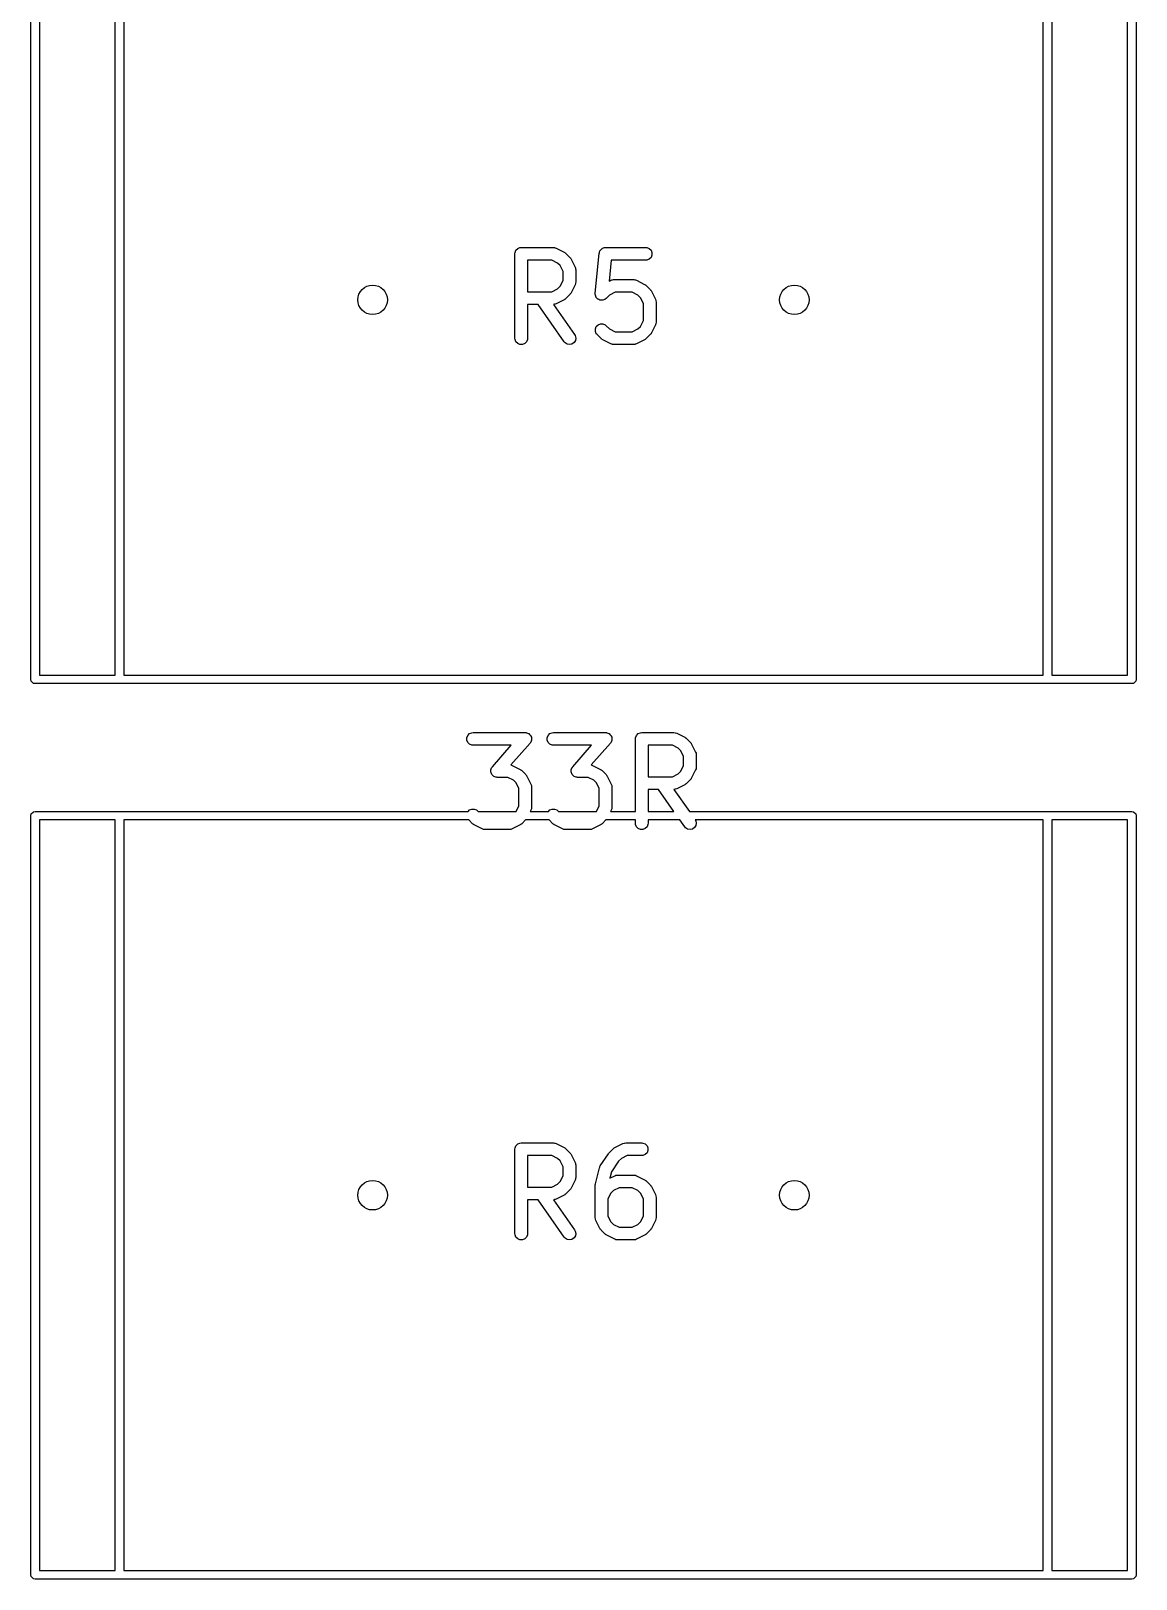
# Model space of a CAD drawing. Extents: x 0.23 to 2.98, y 0.27 to 3.73.
# Drawn here: x 1.179 to 1.695, y 1.275 to 1.997 of the extents above; entities that cross this region are included whole.
import ezdxf

# ---------------------------------------------------------------- set-up
doc = ezdxf.new("R2010")
doc.units = 0
doc.header["$MEASUREMENT"] = 0
doc.layers.add('BLACK', color=7, linetype='CONTINUOUS')

msp = doc.modelspace()

# ---------------------------------------------------------------- linework, layer by layer
at = {"layer": 'BLACK', "linetype": 'CONTINUOUS'}
for p, q in [((1.17913, 1.69466), (1.17913, 2.04899)), ((1.18307, 2.04702), (1.18307, 1.69663)), ((1.2185, 1.69663), (1.2185, 2.04702)), ((1.22244, 2.04702), (1.22244, 1.69663)), ((1.65157, 1.69663), (1.65157, 2.04702)), ((1.65551, 2.04702), (1.65551, 1.69663)), ((1.69094, 1.69663), (1.69094, 2.04702)), ((1.69488, 2.04899), (1.69488, 1.69466)), ((1.405, 1.89329), (1.40505, 1.89386)), ((1.405, 1.85392), (1.405, 1.89329)), ((1.40505, 1.89386), (1.40549, 1.89493)), ((1.40549, 1.89493), (1.40631, 1.89574)), ((1.40631, 1.89574), (1.40737, 1.89618)), ((1.40737, 1.89618), (1.40795, 1.89624)), ((1.40795, 1.89624), (1.42295, 1.89624)), ((1.42295, 1.89624), (1.42352, 1.89618)), ((1.42352, 1.89618), (1.42362, 1.89614)), ((1.42362, 1.89614), (1.42373, 1.89613)), ((1.42373, 1.89613), (1.42427, 1.89593)), ((1.42427, 1.89593), (1.42802, 1.89405)), ((1.42802, 1.89405), (1.42827, 1.8939)), ((1.42827, 1.8939), (1.42834, 1.89387)), ((1.42834, 1.89387), (1.42842, 1.8938)), ((1.42842, 1.8938), (1.42851, 1.89374)), ((1.42851, 1.89374), (1.42856, 1.89369)), ((1.42856, 1.89369), (1.42878, 1.8935)), ((1.42878, 1.8935), (1.43066, 1.89162)), ((1.44251, 1.87483), (1.44438, 1.89358)), ((1.44438, 1.89358), (1.44442, 1.89379)), ((1.44442, 1.89386), (1.44445, 1.89393)), ((1.44442, 1.89379), (1.44442, 1.89386)), ((1.44445, 1.89393), (1.44449, 1.89415)), ((1.44449, 1.89415), (1.4447, 1.89453)), ((1.4447, 1.89453), (1.44486, 1.89493)), ((1.44486, 1.89493), (1.44497, 1.89503)), ((1.44497, 1.89503), (1.44504, 1.89516)), ((1.44504, 1.89516), (1.44537, 1.89544)), ((1.44537, 1.89544), (1.44568, 1.89574)), ((1.44568, 1.89574), (1.44582, 1.8958)), ((1.44582, 1.8958), (1.44593, 1.89589)), ((1.44593, 1.89589), (1.44634, 1.89602)), ((1.44634, 1.89602), (1.44674, 1.89618)), ((1.44674, 1.89618), (1.44696, 1.8962)), ((1.44696, 1.8962), (1.44703, 1.89623)), ((1.44703, 1.89623), (1.44711, 1.89622)), ((1.44711, 1.89622), (1.44732, 1.89624)), ((1.44732, 1.89624), (1.46607, 1.89624)), ((1.46607, 1.89624), (1.46664, 1.89618)), ((1.46664, 1.89618), (1.46771, 1.89574)), ((1.46771, 1.89574), (1.46852, 1.89493)), ((1.46852, 1.89493), (1.46896, 1.89386)), ((1.46896, 1.89386), (1.46896, 1.89271)), ((1.42225, 1.89033), (1.4109, 1.89033)), ((1.4109, 1.89033), (1.4109, 1.87562)), ((1.42495, 1.88898), (1.42225, 1.89033)), ((1.42614, 1.88779), (1.42495, 1.88898)), ((1.42749, 1.88509), (1.42614, 1.88779)), ((1.43066, 1.89162), (1.43085, 1.8914)), ((1.43085, 1.8914), (1.4309, 1.89135)), ((1.4309, 1.89135), (1.43096, 1.89126)), ((1.43096, 1.89126), (1.43103, 1.89118)), ((1.43103, 1.89118), (1.43106, 1.89111)), ((1.43106, 1.89111), (1.43121, 1.89086)), ((1.43121, 1.89086), (1.43309, 1.88711)), ((1.43309, 1.88711), (1.43329, 1.88657)), ((1.43329, 1.88657), (1.4333, 1.88646)), ((1.4333, 1.88646), (1.43334, 1.88636)), ((1.43334, 1.88636), (1.4334, 1.88579)), ((1.4334, 1.88579), (1.4334, 1.88016)), ((1.44999, 1.89033), (1.44901, 1.88056)), ((1.46607, 1.89033), (1.44999, 1.89033)), ((1.46664, 1.89039), (1.46607, 1.89033)), ((1.46771, 1.89083), (1.46664, 1.89039)), ((1.46852, 1.89165), (1.46771, 1.89083)), ((1.46896, 1.89271), (1.46852, 1.89165)), ((1.42614, 1.87816), (1.42749, 1.88086)), ((1.42749, 1.88086), (1.42749, 1.88509)), ((1.43309, 1.87884), (1.43121, 1.87509)), ((1.43329, 1.87938), (1.43309, 1.87884)), ((1.4333, 1.87949), (1.43329, 1.87938)), ((1.43334, 1.87959), (1.4333, 1.87949)), ((1.4334, 1.88016), (1.43334, 1.87959)), ((1.44901, 1.88056), (1.44975, 1.88093)), ((1.44975, 1.88093), (1.45029, 1.88114)), ((1.45029, 1.88114), (1.45039, 1.88114)), ((1.45039, 1.88114), (1.45049, 1.88118)), ((1.45049, 1.88118), (1.45107, 1.88124)), ((1.45107, 1.88124), (1.46044, 1.88124)), ((1.46044, 1.88124), (1.46102, 1.88118)), ((1.46102, 1.88118), (1.46112, 1.88114)), ((1.46112, 1.88114), (1.46122, 1.88114)), ((1.46122, 1.88114), (1.46176, 1.88093)), ((1.46176, 1.88093), (1.46551, 1.87905)), ((1.46551, 1.87905), (1.46576, 1.8789)), ((1.46576, 1.8789), (1.46583, 1.87887)), ((1.46583, 1.87887), (1.46591, 1.8788)), ((1.46591, 1.8788), (1.466, 1.87875)), ((1.466, 1.87875), (1.46605, 1.87869)), ((1.46605, 1.87869), (1.46628, 1.8785)), ((1.46628, 1.8785), (1.46815, 1.87663)), ((1.4109, 1.87562), (1.42225, 1.87562)), ((1.42225, 1.87562), (1.42495, 1.87697)), ((1.42802, 1.8719), (1.42427, 1.87002)), ((1.42495, 1.87697), (1.42614, 1.87816)), ((1.42827, 1.87205), (1.42802, 1.8719)), ((1.42834, 1.87208), (1.42827, 1.87205)), ((1.42842, 1.87215), (1.42834, 1.87208)), ((1.42851, 1.87221), (1.42842, 1.87215)), ((1.42856, 1.87226), (1.42851, 1.87221)), ((1.42878, 1.87245), (1.42856, 1.87226)), ((1.43066, 1.87433), (1.42878, 1.87245)), ((1.43085, 1.87455), (1.43066, 1.87433)), ((1.4309, 1.8746), (1.43085, 1.87455)), ((1.43096, 1.87469), (1.4309, 1.8746)), ((1.43103, 1.87477), (1.43096, 1.87469)), ((1.43106, 1.87484), (1.43103, 1.87477)), ((1.43121, 1.87509), (1.43106, 1.87484)), ((1.44251, 1.87425), (1.44251, 1.87483)), ((1.44255, 1.87411), (1.44251, 1.87425)), ((1.44255, 1.87396), (1.44255, 1.87411)), ((1.44271, 1.87356), (1.44255, 1.87396)), ((1.44284, 1.87315), (1.44271, 1.87356)), ((1.44293, 1.87304), (1.44284, 1.87315)), ((1.44299, 1.8729), (1.44293, 1.87304)), ((1.44329, 1.87259), (1.44299, 1.8729)), ((1.44357, 1.87226), (1.44329, 1.87259)), ((1.4437, 1.87219), (1.44357, 1.87226)), ((1.4438, 1.87208), (1.4437, 1.87219)), ((1.4442, 1.87192), (1.4438, 1.87208)), ((1.44458, 1.87171), (1.4442, 1.87192)), ((1.44473, 1.8717), (1.44458, 1.87171)), ((1.44487, 1.87164), (1.44473, 1.8717)), ((1.4453, 1.87164), (1.44487, 1.87164)), ((1.44573, 1.8716), (1.4453, 1.87164)), ((1.44587, 1.87164), (1.44573, 1.8716)), ((1.44602, 1.87164), (1.44587, 1.87164)), ((1.44642, 1.87181), (1.44602, 1.87164)), ((1.44683, 1.87193), (1.44642, 1.87181)), ((1.44695, 1.87203), (1.44683, 1.87193)), ((1.44708, 1.87208), (1.44695, 1.87203)), ((1.44753, 1.87245), (1.44708, 1.87208)), ((1.44907, 1.87399), (1.44753, 1.87245)), ((1.45177, 1.87534), (1.44907, 1.87399)), ((1.45975, 1.87534), (1.45177, 1.87534)), ((1.46244, 1.87399), (1.45975, 1.87534)), ((1.46364, 1.87279), (1.46244, 1.87399)), ((1.46499, 1.87009), (1.46364, 1.87279)), ((1.46815, 1.87663), (1.46834, 1.8764)), ((1.46834, 1.8764), (1.4684, 1.87635)), ((1.4684, 1.87635), (1.46846, 1.87626)), ((1.46846, 1.87626), (1.46852, 1.87618)), ((1.46852, 1.87618), (1.46855, 1.87611)), ((1.46855, 1.87611), (1.46871, 1.87586)), ((1.46871, 1.87586), (1.47058, 1.87211)), ((1.47058, 1.87211), (1.47079, 1.87157)), ((1.47079, 1.87157), (1.4708, 1.87146)), ((1.4708, 1.87146), (1.47084, 1.87137)), ((1.47084, 1.87137), (1.47089, 1.87079)), ((1.41579, 1.86971), (1.4109, 1.86971)), ((1.4109, 1.86971), (1.4109, 1.85392)), ((1.42803, 1.85222), (1.41579, 1.86971)), ((1.42352, 1.86977), (1.42299, 1.86972)), ((1.42299, 1.86972), (1.43287, 1.85561)), ((1.42362, 1.86981), (1.42352, 1.86977)), ((1.42373, 1.86982), (1.42362, 1.86981)), ((1.42427, 1.87002), (1.42373, 1.86982)), ((1.46499, 1.86211), (1.46499, 1.87009)), ((1.47089, 1.87079), (1.47089, 1.86142)), ((1.44255, 1.85824), (1.44299, 1.85931)), ((1.44255, 1.85709), (1.44255, 1.85824)), ((1.44299, 1.85603), (1.44255, 1.85709)), ((1.44299, 1.85931), (1.4438, 1.86012)), ((1.4438, 1.86012), (1.44487, 1.86056)), ((1.44487, 1.86056), (1.44602, 1.86056)), ((1.44602, 1.86056), (1.44708, 1.86012)), ((1.44708, 1.86012), (1.44753, 1.85975)), ((1.44753, 1.85975), (1.44907, 1.85822)), ((1.44907, 1.85822), (1.45177, 1.85687)), ((1.45177, 1.85687), (1.45975, 1.85687)), ((1.45975, 1.85687), (1.46244, 1.85822)), ((1.46244, 1.85822), (1.46364, 1.85941)), ((1.46364, 1.85941), (1.46499, 1.86211)), ((1.47058, 1.86009), (1.46871, 1.85635)), ((1.47079, 1.86064), (1.47058, 1.86009)), ((1.4708, 1.86074), (1.47079, 1.86064)), ((1.47084, 1.86084), (1.4708, 1.86074)), ((1.47089, 1.86142), (1.47084, 1.86084)), ((1.40505, 1.85334), (1.405, 1.85392)), ((1.40549, 1.85228), (1.40505, 1.85334)), ((1.40631, 1.85146), (1.40549, 1.85228)), ((1.40737, 1.85102), (1.40631, 1.85146)), ((1.40853, 1.85102), (1.40737, 1.85102)), ((1.40959, 1.85146), (1.40853, 1.85102)), ((1.4104, 1.85228), (1.40959, 1.85146)), ((1.41085, 1.85334), (1.4104, 1.85228)), ((1.4109, 1.85392), (1.41085, 1.85334)), ((1.4284, 1.85178), (1.42803, 1.85222)), ((1.42938, 1.85116), (1.4284, 1.85178)), ((1.43051, 1.85096), (1.42938, 1.85116)), ((1.43163, 1.85121), (1.43051, 1.85096)), ((1.43258, 1.85187), (1.43163, 1.85121)), ((1.4332, 1.85285), (1.43258, 1.85187)), ((1.43287, 1.85561), (1.43315, 1.8551)), ((1.43315, 1.8551), (1.4334, 1.85398)), ((1.4334, 1.85398), (1.4332, 1.85285)), ((1.44336, 1.85558), (1.44299, 1.85603)), ((1.44523, 1.8537), (1.44336, 1.85558)), ((1.44546, 1.85352), (1.44523, 1.8537)), ((1.44551, 1.85346), (1.44546, 1.85352)), ((1.4456, 1.8534), (1.44551, 1.85346)), ((1.44568, 1.85334), (1.4456, 1.8534)), ((1.44575, 1.85331), (1.44568, 1.85334)), ((1.446, 1.85315), (1.44575, 1.85331)), ((1.44975, 1.85128), (1.446, 1.85315)), ((1.45029, 1.85107), (1.44975, 1.85128)), ((1.45039, 1.85106), (1.45029, 1.85107)), ((1.45049, 1.85102), (1.45039, 1.85106)), ((1.45107, 1.85096), (1.45049, 1.85102)), ((1.46044, 1.85096), (1.45107, 1.85096)), ((1.46102, 1.85102), (1.46044, 1.85096)), ((1.46112, 1.85106), (1.46102, 1.85102)), ((1.46122, 1.85107), (1.46112, 1.85106)), ((1.46176, 1.85128), (1.46122, 1.85107)), ((1.46551, 1.85315), (1.46176, 1.85128)), ((1.46576, 1.85331), (1.46551, 1.85315)), ((1.46583, 1.85334), (1.46576, 1.85331)), ((1.46591, 1.8534), (1.46583, 1.85334)), ((1.466, 1.85346), (1.46591, 1.8534)), ((1.46605, 1.85352), (1.466, 1.85346)), ((1.46628, 1.8537), (1.46605, 1.85352)), ((1.46815, 1.85558), (1.46628, 1.8537)), ((1.46834, 1.8558), (1.46815, 1.85558)), ((1.4684, 1.85586), (1.46834, 1.8558)), ((1.46846, 1.85594), (1.4684, 1.85586)), ((1.46852, 1.85603), (1.46846, 1.85594)), ((1.46855, 1.8561), (1.46852, 1.85603)), ((1.46871, 1.85635), (1.46855, 1.8561)), ((1.17928, 1.6939), (1.17913, 1.69466)), ((1.18035, 1.69284), (1.17928, 1.6939)), ((1.1811, 1.69269), (1.18035, 1.69284)), ((1.69291, 1.69269), (1.1811, 1.69269)), ((1.18307, 1.69663), (1.2185, 1.69663)), ((1.22244, 1.69663), (1.65157, 1.69663)), ((1.65551, 1.69663), (1.69094, 1.69663)), ((1.69367, 1.69284), (1.69291, 1.69269)), ((1.69473, 1.6939), (1.69367, 1.69284)), ((1.69488, 1.69466), (1.69473, 1.6939)), ((1.383, 1.66855), (1.38381, 1.66936)), ((1.38381, 1.66936), (1.38488, 1.6698)), ((1.38488, 1.6698), (1.38545, 1.66986)), ((1.38545, 1.66986), (1.40982, 1.66986)), ((1.40982, 1.66986), (1.41013, 1.66983)), ((1.41013, 1.66983), (1.41021, 1.66984)), ((1.41021, 1.66984), (1.41026, 1.66982)), ((1.41026, 1.66982), (1.4104, 1.6698)), ((1.4104, 1.6698), (1.41084, 1.66962)), ((1.41084, 1.66962), (1.4113, 1.66947)), ((1.4113, 1.66947), (1.41137, 1.6694)), ((1.41137, 1.6694), (1.41146, 1.66936)), ((1.41146, 1.66936), (1.4118, 1.66902)), ((1.4118, 1.66902), (1.41216, 1.66871)), ((1.42049, 1.66855), (1.42131, 1.66936)), ((1.42131, 1.66936), (1.42237, 1.6698)), ((1.42237, 1.6698), (1.42295, 1.66986)), ((1.42295, 1.66986), (1.44732, 1.66986)), ((1.44732, 1.66986), (1.44762, 1.66983)), ((1.44762, 1.66983), (1.4477, 1.66984)), ((1.4477, 1.66984), (1.44775, 1.66982)), ((1.44775, 1.66982), (1.4479, 1.6698)), ((1.4479, 1.6698), (1.44834, 1.66962)), ((1.44834, 1.66962), (1.44879, 1.66947)), ((1.44879, 1.66947), (1.44887, 1.6694)), ((1.44887, 1.6694), (1.44896, 1.66936)), ((1.44896, 1.66936), (1.4493, 1.66902)), ((1.4493, 1.66902), (1.44966, 1.66871)), ((1.46174, 1.66855), (1.46255, 1.66936)), ((1.46255, 1.66936), (1.46362, 1.6698)), ((1.46362, 1.6698), (1.46419, 1.66986)), ((1.46419, 1.66986), (1.47919, 1.66986)), ((1.47919, 1.66986), (1.47977, 1.6698)), ((1.47977, 1.6698), (1.47986, 1.66976)), ((1.47986, 1.66976), (1.47997, 1.66976)), ((1.47997, 1.66976), (1.48051, 1.66955)), ((1.48051, 1.66955), (1.48426, 1.66767)), ((1.38256, 1.66748), (1.383, 1.66855)), ((1.38256, 1.66633), (1.38256, 1.66748)), ((1.383, 1.66527), (1.38256, 1.66633)), ((1.38381, 1.66445), (1.383, 1.66527)), ((1.38488, 1.66401), (1.38381, 1.66445)), ((1.38545, 1.66396), (1.38488, 1.66401)), ((1.40332, 1.66396), (1.38545, 1.66396)), ((1.39448, 1.65385), (1.40332, 1.66396)), ((1.41205, 1.66496), (1.40311, 1.65475)), ((1.41222, 1.66521), (1.41205, 1.66496)), ((1.41216, 1.66871), (1.41221, 1.66862)), ((1.41221, 1.66862), (1.41228, 1.66855)), ((1.41228, 1.66527), (1.41222, 1.66521)), ((1.41228, 1.66855), (1.41246, 1.66811)), ((1.4123, 1.66532), (1.41228, 1.66527)), ((1.41238, 1.66543), (1.4123, 1.66532)), ((1.41254, 1.66589), (1.41238, 1.66543)), ((1.41246, 1.66811), (1.41268, 1.66768)), ((1.41272, 1.66633), (1.41254, 1.66589)), ((1.41268, 1.66768), (1.41268, 1.66758)), ((1.41268, 1.66758), (1.41272, 1.66748)), ((1.41272, 1.66748), (1.41272, 1.667)), ((1.41272, 1.667), (1.41275, 1.66653)), ((1.41275, 1.66653), (1.41272, 1.66643)), ((1.41272, 1.66643), (1.41272, 1.66633)), ((1.42005, 1.66748), (1.42049, 1.66855)), ((1.42005, 1.66633), (1.42005, 1.66748)), ((1.42049, 1.66527), (1.42005, 1.66633)), ((1.42131, 1.66445), (1.42049, 1.66527)), ((1.42237, 1.66401), (1.42131, 1.66445)), ((1.42295, 1.66396), (1.42237, 1.66401)), ((1.44081, 1.66396), (1.42295, 1.66396)), ((1.43197, 1.65385), (1.44081, 1.66396)), ((1.44954, 1.66496), (1.44061, 1.65475)), ((1.44972, 1.66521), (1.44954, 1.66496)), ((1.44966, 1.66871), (1.4497, 1.66862)), ((1.4497, 1.66862), (1.44977, 1.66855)), ((1.44977, 1.66527), (1.44972, 1.66521)), ((1.44977, 1.66855), (1.44996, 1.66811)), ((1.4498, 1.66532), (1.44977, 1.66527)), ((1.44988, 1.66543), (1.4498, 1.66532)), ((1.45003, 1.66589), (1.44988, 1.66543)), ((1.44996, 1.66811), (1.45017, 1.66768)), ((1.45022, 1.66633), (1.45003, 1.66589)), ((1.45017, 1.66768), (1.45018, 1.66758)), ((1.45018, 1.66758), (1.45022, 1.66748)), ((1.45022, 1.66748), (1.45022, 1.667)), ((1.45022, 1.667), (1.45025, 1.66653)), ((1.45025, 1.66653), (1.45022, 1.66643)), ((1.45022, 1.66643), (1.45022, 1.66633)), ((1.46124, 1.66691), (1.4613, 1.66748)), ((1.46124, 1.63309), (1.46124, 1.66691)), ((1.4613, 1.66748), (1.46174, 1.66855)), ((1.47849, 1.66396), (1.46714, 1.66396)), ((1.46714, 1.66396), (1.46714, 1.64924)), ((1.48119, 1.66261), (1.47849, 1.66396)), ((1.48239, 1.66141), (1.48119, 1.66261)), ((1.48426, 1.66767), (1.48451, 1.66752)), ((1.48451, 1.66752), (1.48458, 1.66749)), ((1.48458, 1.66749), (1.48466, 1.66742)), ((1.48466, 1.66742), (1.48475, 1.66737)), ((1.48475, 1.66737), (1.4848, 1.66731)), ((1.4848, 1.66731), (1.48503, 1.66712)), ((1.48503, 1.66712), (1.4869, 1.66525)), ((1.4869, 1.66525), (1.48709, 1.66502)), ((1.48709, 1.66502), (1.48715, 1.66497)), ((1.48715, 1.66497), (1.4872, 1.66488)), ((1.4872, 1.66488), (1.48727, 1.6648)), ((1.48727, 1.6648), (1.4873, 1.66473)), ((1.4873, 1.66473), (1.48746, 1.66448)), ((1.48746, 1.66448), (1.48933, 1.66073)), ((1.40311, 1.65475), (1.40365, 1.65455)), ((1.40365, 1.65455), (1.40739, 1.65268)), ((1.44061, 1.65475), (1.44114, 1.65455)), ((1.44114, 1.65455), (1.44489, 1.65268)), ((1.48374, 1.65871), (1.48239, 1.66141)), ((1.48374, 1.65448), (1.48374, 1.65871)), ((1.48933, 1.66073), (1.48954, 1.66019)), ((1.48954, 1.66019), (1.48954, 1.66008)), ((1.48954, 1.66008), (1.48959, 1.65999)), ((1.48959, 1.65999), (1.48964, 1.65941)), ((1.48964, 1.65941), (1.48964, 1.65378)), ((1.39377, 1.65229), (1.3938, 1.65239)), ((1.3938, 1.65181), (1.39377, 1.65229)), ((1.3938, 1.65249), (1.39399, 1.65293)), ((1.3938, 1.65239), (1.3938, 1.65249)), ((1.3938, 1.65133), (1.3938, 1.65181)), ((1.39384, 1.65124), (1.3938, 1.65133)), ((1.39385, 1.65114), (1.39384, 1.65124)), ((1.39406, 1.65071), (1.39385, 1.65114)), ((1.39399, 1.65293), (1.39414, 1.65338)), ((1.39425, 1.65027), (1.39406, 1.65071)), ((1.39414, 1.65338), (1.39422, 1.6535)), ((1.39422, 1.6535), (1.39425, 1.65355)), ((1.39425, 1.65355), (1.3943, 1.65361)), ((1.39432, 1.6502), (1.39425, 1.65027)), ((1.3943, 1.65361), (1.39448, 1.65385)), ((1.39436, 1.65011), (1.39432, 1.6502)), ((1.39472, 1.64979), (1.39436, 1.65011)), ((1.39506, 1.64945), (1.39472, 1.64979)), ((1.39515, 1.64942), (1.39506, 1.64945)), ((1.39523, 1.64935), (1.39515, 1.64942)), ((1.39568, 1.6492), (1.39523, 1.64935)), ((1.39612, 1.64901), (1.39568, 1.6492)), ((1.39626, 1.649), (1.39612, 1.64901)), ((1.39632, 1.64898), (1.39626, 1.649)), ((1.3964, 1.64899), (1.39632, 1.64898)), ((1.3967, 1.64896), (1.3964, 1.64899)), ((1.40163, 1.64896), (1.3967, 1.64896)), ((1.40433, 1.64761), (1.40163, 1.64896)), ((1.40552, 1.64641), (1.40433, 1.64761)), ((1.40739, 1.65268), (1.40764, 1.65252)), ((1.40764, 1.65252), (1.40771, 1.65249)), ((1.40771, 1.65249), (1.4078, 1.65242)), ((1.4078, 1.65242), (1.40788, 1.65237)), ((1.40788, 1.65237), (1.40794, 1.65231)), ((1.40794, 1.65231), (1.40816, 1.65212)), ((1.40816, 1.65212), (1.41004, 1.65025)), ((1.41004, 1.65025), (1.41022, 1.65002)), ((1.41022, 1.65002), (1.41028, 1.64997)), ((1.41028, 1.64997), (1.41034, 1.64988)), ((1.41034, 1.64988), (1.4104, 1.6498)), ((1.4104, 1.6498), (1.41043, 1.64973)), ((1.41043, 1.64973), (1.41059, 1.64948)), ((1.41059, 1.64948), (1.41246, 1.64573)), ((1.43127, 1.65229), (1.4313, 1.65239)), ((1.4313, 1.65181), (1.43127, 1.65229)), ((1.4313, 1.65249), (1.43148, 1.65293)), ((1.4313, 1.65239), (1.4313, 1.65249)), ((1.4313, 1.65133), (1.4313, 1.65181)), ((1.43134, 1.65124), (1.4313, 1.65133)), ((1.43134, 1.65114), (1.43134, 1.65124)), ((1.43156, 1.65071), (1.43134, 1.65114)), ((1.43148, 1.65293), (1.43164, 1.65338)), ((1.43174, 1.65027), (1.43156, 1.65071)), ((1.43164, 1.65338), (1.43172, 1.6535)), ((1.43172, 1.6535), (1.43174, 1.65355)), ((1.43174, 1.65355), (1.4318, 1.65361)), ((1.43181, 1.6502), (1.43174, 1.65027)), ((1.4318, 1.65361), (1.43197, 1.65385)), ((1.43186, 1.65011), (1.43181, 1.6502)), ((1.43222, 1.64979), (1.43186, 1.65011)), ((1.43256, 1.64945), (1.43222, 1.64979)), ((1.43265, 1.64942), (1.43256, 1.64945)), ((1.43272, 1.64935), (1.43265, 1.64942)), ((1.43318, 1.6492), (1.43272, 1.64935)), ((1.43362, 1.64901), (1.43318, 1.6492)), ((1.43376, 1.649), (1.43362, 1.64901)), ((1.43381, 1.64898), (1.43376, 1.649)), ((1.43389, 1.64899), (1.43381, 1.64898)), ((1.4342, 1.64896), (1.43389, 1.64899)), ((1.43912, 1.64896), (1.4342, 1.64896)), ((1.44182, 1.64761), (1.43912, 1.64896)), ((1.44302, 1.64641), (1.44182, 1.64761)), ((1.44489, 1.65268), (1.44514, 1.65252)), ((1.44514, 1.65252), (1.44521, 1.65249)), ((1.44521, 1.65249), (1.44529, 1.65242)), ((1.44529, 1.65242), (1.44538, 1.65237)), ((1.44538, 1.65237), (1.44543, 1.65231)), ((1.44543, 1.65231), (1.44566, 1.65212)), ((1.44566, 1.65212), (1.44753, 1.65025)), ((1.44753, 1.65025), (1.44772, 1.65002)), ((1.44772, 1.65002), (1.44778, 1.64997)), ((1.44778, 1.64997), (1.44783, 1.64988)), ((1.44783, 1.64988), (1.4479, 1.6498)), ((1.4479, 1.6498), (1.44793, 1.64973)), ((1.44793, 1.64973), (1.44809, 1.64948)), ((1.44809, 1.64948), (1.44996, 1.64573)), ((1.46714, 1.64924), (1.47849, 1.64924)), ((1.47849, 1.64924), (1.48119, 1.65059)), ((1.48119, 1.65059), (1.48239, 1.65178)), ((1.48239, 1.65178), (1.48374, 1.65448)), ((1.4869, 1.64795), (1.48503, 1.64607)), ((1.48709, 1.64817), (1.4869, 1.64795)), ((1.48715, 1.64822), (1.48709, 1.64817)), ((1.4872, 1.64831), (1.48715, 1.64822)), ((1.48727, 1.64839), (1.4872, 1.64831)), ((1.4873, 1.64847), (1.48727, 1.64839)), ((1.48746, 1.64871), (1.4873, 1.64847)), ((1.48933, 1.65246), (1.48746, 1.64871)), ((1.48954, 1.653), (1.48933, 1.65246)), ((1.48959, 1.65321), (1.48954, 1.65311)), ((1.48954, 1.65311), (1.48954, 1.653)), ((1.48964, 1.65378), (1.48959, 1.65321)), ((1.40687, 1.64371), (1.40552, 1.64641)), ((1.40687, 1.63573), (1.40687, 1.64371)), ((1.41246, 1.64573), (1.41267, 1.64519)), ((1.41267, 1.64519), (1.41268, 1.64509)), ((1.41268, 1.64509), (1.41272, 1.64499)), ((1.41272, 1.64499), (1.41278, 1.64441)), ((1.41278, 1.64441), (1.41278, 1.63504)), ((1.44437, 1.64371), (1.44302, 1.64641)), ((1.44437, 1.63573), (1.44437, 1.64371)), ((1.44996, 1.64573), (1.45017, 1.64519)), ((1.45017, 1.64519), (1.45017, 1.64509)), ((1.45017, 1.64509), (1.45022, 1.64499)), ((1.45022, 1.64499), (1.45027, 1.64441)), ((1.45027, 1.64441), (1.45027, 1.63504)), ((1.47203, 1.64333), (1.46714, 1.64333)), ((1.46714, 1.64333), (1.46714, 1.63309)), ((1.4792, 1.63309), (1.47203, 1.64333)), ((1.47977, 1.64339), (1.47923, 1.64334)), ((1.47923, 1.64334), (1.48641, 1.63309)), ((1.47986, 1.64343), (1.47977, 1.64339)), ((1.47997, 1.64344), (1.47986, 1.64343)), ((1.48051, 1.64364), (1.47997, 1.64344)), ((1.48426, 1.64552), (1.48051, 1.64364)), ((1.48451, 1.64568), (1.48426, 1.64552)), ((1.48458, 1.64571), (1.48451, 1.64568)), ((1.48466, 1.64577), (1.48458, 1.64571)), ((1.48475, 1.64583), (1.48466, 1.64577)), ((1.4848, 1.64589), (1.48475, 1.64583)), ((1.48503, 1.64607), (1.4848, 1.64589)), ((1.17928, 1.63187), (1.18035, 1.63294)), ((1.18035, 1.63294), (1.1811, 1.63309)), ((1.1811, 1.63309), (1.38315, 1.63309)), ((1.38315, 1.63309), (1.38381, 1.63374)), ((1.38381, 1.63374), (1.38488, 1.63418)), ((1.38488, 1.63418), (1.38603, 1.63418)), ((1.38603, 1.63418), (1.38709, 1.63374)), ((1.38709, 1.63374), (1.38754, 1.63338)), ((1.38754, 1.63338), (1.38783, 1.63309)), ((1.38783, 1.63309), (1.40555, 1.63309)), ((1.40555, 1.63309), (1.40687, 1.63573)), ((1.41246, 1.63372), (1.41215, 1.63309)), ((1.41215, 1.63309), (1.42065, 1.63309)), ((1.41267, 1.63426), (1.41246, 1.63372)), ((1.41268, 1.63436), (1.41267, 1.63426)), ((1.41272, 1.63446), (1.41268, 1.63436)), ((1.41278, 1.63504), (1.41272, 1.63446)), ((1.42065, 1.63309), (1.42131, 1.63374)), ((1.42131, 1.63374), (1.42237, 1.63418)), ((1.42237, 1.63418), (1.42352, 1.63418)), ((1.42352, 1.63418), (1.42459, 1.63374)), ((1.42459, 1.63374), (1.42504, 1.63338)), ((1.42504, 1.63338), (1.42533, 1.63309)), ((1.42533, 1.63309), (1.44304, 1.63309)), ((1.44304, 1.63309), (1.44437, 1.63573)), ((1.44996, 1.63372), (1.44964, 1.63309)), ((1.44964, 1.63309), (1.46124, 1.63309)), ((1.45017, 1.63426), (1.44996, 1.63372)), ((1.45022, 1.63446), (1.45017, 1.63436)), ((1.45017, 1.63436), (1.45017, 1.63426)), ((1.45027, 1.63504), (1.45022, 1.63446)), ((1.46714, 1.63309), (1.4792, 1.63309)), ((1.48641, 1.63309), (1.69291, 1.63309)), ((1.69291, 1.63309), (1.69367, 1.63294)), ((1.69367, 1.63294), (1.69473, 1.63187)), ((1.17913, 1.63112), (1.17928, 1.63187)), ((1.17913, 1.27679), (1.17913, 1.63112)), ((1.18307, 1.62915), (1.18307, 1.27875)), ((1.2185, 1.62915), (1.18307, 1.62915)), ((1.2185, 1.27875), (1.2185, 1.62915)), ((1.38342, 1.62915), (1.22244, 1.62915)), ((1.22244, 1.62915), (1.22244, 1.27875)), ((1.38524, 1.62733), (1.38342, 1.62915)), ((1.38546, 1.62714), (1.38524, 1.62733)), ((1.38552, 1.62708), (1.38546, 1.62714)), ((1.38561, 1.62702), (1.38552, 1.62708)), ((1.38569, 1.62696), (1.38561, 1.62702)), ((1.38576, 1.62693), (1.38569, 1.62696)), ((1.38601, 1.62677), (1.38576, 1.62693)), ((1.38976, 1.6249), (1.38601, 1.62677)), ((1.40739, 1.62677), (1.40365, 1.6249)), ((1.40764, 1.62693), (1.40739, 1.62677)), ((1.40771, 1.62696), (1.40764, 1.62693)), ((1.4078, 1.62702), (1.40771, 1.62696)), ((1.40788, 1.62708), (1.4078, 1.62702)), ((1.40794, 1.62714), (1.40788, 1.62708)), ((1.40816, 1.62733), (1.40794, 1.62714)), ((1.40999, 1.62915), (1.40816, 1.62733)), ((1.42091, 1.62915), (1.40999, 1.62915)), ((1.42273, 1.62733), (1.42091, 1.62915)), ((1.42296, 1.62714), (1.42273, 1.62733)), ((1.42301, 1.62708), (1.42296, 1.62714)), ((1.4231, 1.62702), (1.42301, 1.62708)), ((1.42318, 1.62696), (1.4231, 1.62702)), ((1.42325, 1.62693), (1.42318, 1.62696)), ((1.4235, 1.62677), (1.42325, 1.62693)), ((1.42725, 1.6249), (1.4235, 1.62677)), ((1.44489, 1.62677), (1.44114, 1.6249)), ((1.44514, 1.62693), (1.44489, 1.62677)), ((1.44521, 1.62696), (1.44514, 1.62693)), ((1.44529, 1.62702), (1.44521, 1.62696)), ((1.44538, 1.62708), (1.44529, 1.62702)), ((1.44543, 1.62714), (1.44538, 1.62708)), ((1.44566, 1.62733), (1.44543, 1.62714)), ((1.44748, 1.62915), (1.44566, 1.62733)), ((1.46124, 1.62915), (1.44748, 1.62915)), ((1.46124, 1.62754), (1.46124, 1.62915)), ((1.4613, 1.62696), (1.46124, 1.62754)), ((1.46174, 1.6259), (1.4613, 1.62696)), ((1.46255, 1.62508), (1.46174, 1.6259)), ((1.46665, 1.6259), (1.46583, 1.62508)), ((1.46709, 1.62696), (1.46665, 1.6259)), ((1.46714, 1.62754), (1.46709, 1.62696)), ((1.48196, 1.62915), (1.46714, 1.62915)), ((1.46714, 1.62915), (1.46714, 1.62754)), ((1.48427, 1.62584), (1.48196, 1.62915)), ((1.48465, 1.62541), (1.48427, 1.62584)), ((1.48944, 1.62647), (1.48882, 1.6255)), ((1.48916, 1.62915), (1.48939, 1.62873)), ((1.65157, 1.62915), (1.48916, 1.62915)), ((1.48939, 1.62873), (1.48964, 1.6276)), ((1.48964, 1.6276), (1.48944, 1.62647)), ((1.65157, 1.27875), (1.65157, 1.62915)), ((1.65551, 1.62915), (1.65551, 1.27875)), ((1.69094, 1.62915), (1.65551, 1.62915)), ((1.69094, 1.27875), (1.69094, 1.62915)), ((1.69473, 1.63187), (1.69488, 1.63112)), ((1.69488, 1.63112), (1.69488, 1.27679)), ((1.3903, 1.62469), (1.38976, 1.6249)), ((1.3904, 1.62468), (1.3903, 1.62469)), ((1.3905, 1.62464), (1.3904, 1.62468)), ((1.39108, 1.62459), (1.3905, 1.62464)), ((1.40232, 1.62459), (1.39108, 1.62459)), ((1.4029, 1.62464), (1.40232, 1.62459)), ((1.403, 1.62468), (1.4029, 1.62464)), ((1.4031, 1.62469), (1.403, 1.62468)), ((1.40365, 1.6249), (1.4031, 1.62469)), ((1.42779, 1.62469), (1.42725, 1.6249)), ((1.4279, 1.62468), (1.42779, 1.62469)), ((1.428, 1.62464), (1.4279, 1.62468)), ((1.42857, 1.62459), (1.428, 1.62464)), ((1.43982, 1.62459), (1.42857, 1.62459)), ((1.4404, 1.62464), (1.43982, 1.62459)), ((1.44049, 1.62468), (1.4404, 1.62464)), ((1.4406, 1.62469), (1.44049, 1.62468)), ((1.44114, 1.6249), (1.4406, 1.62469)), ((1.46362, 1.62464), (1.46255, 1.62508)), ((1.46477, 1.62464), (1.46362, 1.62464)), ((1.46583, 1.62508), (1.46477, 1.62464)), ((1.48562, 1.62479), (1.48465, 1.62541)), ((1.48675, 1.62459), (1.48562, 1.62479)), ((1.48788, 1.62484), (1.48675, 1.62459)), ((1.48882, 1.6255), (1.48788, 1.62484)), ((1.405, 1.47541), (1.40505, 1.47599)), ((1.405, 1.43604), (1.405, 1.47541)), ((1.40505, 1.47599), (1.40549, 1.47706)), ((1.40549, 1.47706), (1.40631, 1.47787)), ((1.40631, 1.47787), (1.40737, 1.47831)), ((1.40737, 1.47831), (1.40795, 1.47837)), ((1.40795, 1.47837), (1.42295, 1.47837)), ((1.42295, 1.47837), (1.42352, 1.47831)), ((1.42352, 1.47831), (1.42362, 1.47827)), ((1.42362, 1.47827), (1.42373, 1.47826)), ((1.42373, 1.47826), (1.42427, 1.47806)), ((1.42427, 1.47806), (1.42802, 1.47618)), ((1.42802, 1.47618), (1.42827, 1.47603)), ((1.42827, 1.47603), (1.42834, 1.476)), ((1.42834, 1.476), (1.42842, 1.47593)), ((1.42842, 1.47593), (1.42851, 1.47587)), ((1.42851, 1.47587), (1.42856, 1.47581)), ((1.42856, 1.47581), (1.42878, 1.47563)), ((1.42878, 1.47563), (1.43066, 1.47375)), ((1.44898, 1.47375), (1.45086, 1.47563)), ((1.45086, 1.47563), (1.45108, 1.47581)), ((1.45108, 1.47581), (1.45113, 1.47587)), ((1.45113, 1.47587), (1.45122, 1.47593)), ((1.45122, 1.47593), (1.4513, 1.476)), ((1.4513, 1.476), (1.45137, 1.47603)), ((1.45137, 1.47603), (1.45162, 1.47618)), ((1.45162, 1.47618), (1.45537, 1.47806)), ((1.45537, 1.47806), (1.45591, 1.47826)), ((1.45591, 1.47826), (1.45602, 1.47827)), ((1.45602, 1.47827), (1.45612, 1.47831)), ((1.45612, 1.47831), (1.45669, 1.47837)), ((1.45669, 1.47837), (1.46419, 1.47837)), ((1.46419, 1.47837), (1.46477, 1.47831)), ((1.46477, 1.47831), (1.46583, 1.47787)), ((1.46583, 1.47787), (1.46665, 1.47706)), ((1.46665, 1.47706), (1.46709, 1.47599)), ((1.46709, 1.47484), (1.46665, 1.47377)), ((1.46709, 1.47599), (1.46709, 1.47484)), ((1.42225, 1.47246), (1.4109, 1.47246)), ((1.4109, 1.47246), (1.4109, 1.45775)), ((1.42495, 1.47111), (1.42225, 1.47246)), ((1.42614, 1.46992), (1.42495, 1.47111)), ((1.42749, 1.46722), (1.42614, 1.46992)), ((1.42749, 1.46299), (1.42749, 1.46722)), ((1.43066, 1.47375), (1.43085, 1.47353)), ((1.43085, 1.47353), (1.4309, 1.47348)), ((1.4309, 1.47348), (1.43096, 1.47339)), ((1.43096, 1.47339), (1.43103, 1.47331)), ((1.43103, 1.47331), (1.43106, 1.47323)), ((1.43106, 1.47323), (1.43121, 1.47299)), ((1.43121, 1.47299), (1.43309, 1.46924)), ((1.43309, 1.46924), (1.43329, 1.4687)), ((1.43329, 1.4687), (1.4333, 1.46859)), ((1.4333, 1.46859), (1.43334, 1.46849)), ((1.43334, 1.46849), (1.4334, 1.46792)), ((1.4334, 1.46792), (1.4334, 1.46229)), ((1.44258, 1.45926), (1.44445, 1.46676)), ((1.44445, 1.46676), (1.44458, 1.4671)), ((1.44458, 1.4671), (1.44459, 1.46717)), ((1.44459, 1.46717), (1.44462, 1.46723)), ((1.44462, 1.46723), (1.44465, 1.4673)), ((1.44465, 1.4673), (1.44469, 1.46736)), ((1.44469, 1.46736), (1.44486, 1.46768)), ((1.44486, 1.46768), (1.44861, 1.4733)), ((1.44861, 1.47331), (1.44879, 1.47352)), ((1.44861, 1.4733), (1.44861, 1.47331)), ((1.44861, 1.47331), (1.44861, 1.47331)), ((1.44879, 1.47352), (1.44898, 1.47375)), ((1.44898, 1.47375), (1.44898, 1.47375)), ((1.44898, 1.47375), (1.44898, 1.47375)), ((1.45336, 1.46978), (1.45006, 1.46483)), ((1.45469, 1.47111), (1.45336, 1.46978)), ((1.45739, 1.47246), (1.45469, 1.47111)), ((1.46419, 1.47246), (1.45739, 1.47246)), ((1.46477, 1.47252), (1.46419, 1.47246)), ((1.46583, 1.47296), (1.46477, 1.47252)), ((1.46665, 1.47377), (1.46583, 1.47296)), ((1.42495, 1.45909), (1.42614, 1.46029)), ((1.42614, 1.46029), (1.42749, 1.46299)), ((1.43309, 1.46097), (1.43121, 1.45722)), ((1.43329, 1.46151), (1.43309, 1.46097)), ((1.4333, 1.46162), (1.43329, 1.46151)), ((1.43334, 1.46172), (1.4333, 1.46162)), ((1.4334, 1.46229), (1.43334, 1.46172)), ((1.45006, 1.46483), (1.44933, 1.46191)), ((1.44933, 1.46191), (1.45162, 1.46306)), ((1.45162, 1.46306), (1.45216, 1.46326)), ((1.45216, 1.46326), (1.45227, 1.46327)), ((1.45227, 1.46327), (1.45237, 1.46331)), ((1.45237, 1.46331), (1.45294, 1.46337)), ((1.45294, 1.46337), (1.46044, 1.46337)), ((1.46044, 1.46337), (1.46102, 1.46331)), ((1.46102, 1.46331), (1.46112, 1.46327)), ((1.46112, 1.46327), (1.46122, 1.46326)), ((1.46122, 1.46326), (1.46176, 1.46306)), ((1.46176, 1.46306), (1.46551, 1.46118)), ((1.46551, 1.46118), (1.46576, 1.46103)), ((1.46576, 1.46103), (1.46583, 1.461)), ((1.46583, 1.461), (1.46591, 1.46093)), ((1.46591, 1.46093), (1.466, 1.46087)), ((1.466, 1.46087), (1.46605, 1.46082)), ((1.46605, 1.46082), (1.46628, 1.46063)), ((1.46628, 1.46063), (1.46815, 1.45876)), ((1.4109, 1.45775), (1.42225, 1.45775)), ((1.42225, 1.45775), (1.42495, 1.45909)), ((1.42802, 1.45403), (1.42427, 1.45215)), ((1.42827, 1.45418), (1.42802, 1.45403)), ((1.42834, 1.45421), (1.42827, 1.45418)), ((1.42842, 1.45428), (1.42834, 1.45421)), ((1.42851, 1.45433), (1.42842, 1.45428)), ((1.42856, 1.45439), (1.42851, 1.45433)), ((1.42878, 1.45458), (1.42856, 1.45439)), ((1.43066, 1.45645), (1.42878, 1.45458)), ((1.43085, 1.45668), (1.43066, 1.45645)), ((1.4309, 1.45673), (1.43085, 1.45668)), ((1.43096, 1.45682), (1.4309, 1.45673)), ((1.43103, 1.4569), (1.43096, 1.45682)), ((1.43106, 1.45697), (1.43103, 1.4569)), ((1.43121, 1.45722), (1.43106, 1.45697)), ((1.44249, 1.45854), (1.4425, 1.45864)), ((1.44249, 1.44354), (1.44249, 1.45854)), ((1.4425, 1.45869), (1.44253, 1.4589)), ((1.4425, 1.45864), (1.4425, 1.45869)), ((1.44253, 1.4589), (1.44255, 1.45912)), ((1.44255, 1.45912), (1.44256, 1.45916)), ((1.44256, 1.45916), (1.44258, 1.45926)), ((1.44975, 1.45492), (1.4484, 1.45222)), ((1.4484, 1.45222), (1.4484, 1.44424)), ((1.45094, 1.45612), (1.44975, 1.45492)), ((1.45364, 1.45746), (1.45094, 1.45612)), ((1.45975, 1.45746), (1.45364, 1.45746)), ((1.46244, 1.45612), (1.45975, 1.45746)), ((1.46364, 1.45492), (1.46244, 1.45612)), ((1.46499, 1.45222), (1.46364, 1.45492)), ((1.46499, 1.44424), (1.46499, 1.45222)), ((1.46815, 1.45876), (1.46834, 1.45853)), ((1.46834, 1.45853), (1.4684, 1.45848)), ((1.4684, 1.45848), (1.46846, 1.45839)), ((1.46846, 1.45839), (1.46852, 1.45831)), ((1.46852, 1.45831), (1.46855, 1.45824)), ((1.46855, 1.45824), (1.46871, 1.45799)), ((1.46871, 1.45799), (1.47058, 1.45424)), ((1.47058, 1.45424), (1.47079, 1.4537)), ((1.47079, 1.4537), (1.4708, 1.45359)), ((1.4708, 1.45359), (1.47084, 1.45349)), ((1.47084, 1.45349), (1.47089, 1.45292)), ((1.47089, 1.45292), (1.47089, 1.44354)), ((1.41579, 1.45184), (1.4109, 1.45184)), ((1.4109, 1.45184), (1.4109, 1.43604)), ((1.42803, 1.43435), (1.41579, 1.45184)), ((1.42352, 1.4519), (1.42299, 1.45184)), ((1.42299, 1.45184), (1.43287, 1.43774)), ((1.42362, 1.45194), (1.42352, 1.4519)), ((1.42373, 1.45194), (1.42362, 1.45194)), ((1.42427, 1.45215), (1.42373, 1.45194)), ((1.44255, 1.44297), (1.44249, 1.44354)), ((1.44259, 1.44287), (1.44255, 1.44297)), ((1.4426, 1.44276), (1.44259, 1.44287)), ((1.4428, 1.44222), (1.4426, 1.44276)), ((1.44468, 1.43847), (1.4428, 1.44222)), ((1.44483, 1.43823), (1.44468, 1.43847)), ((1.44486, 1.43815), (1.44483, 1.43823)), ((1.44493, 1.43807), (1.44486, 1.43815)), ((1.44499, 1.43798), (1.44493, 1.43807)), ((1.44505, 1.43793), (1.44499, 1.43798)), ((1.44523, 1.43771), (1.44505, 1.43793)), ((1.4484, 1.44424), (1.44975, 1.44154)), ((1.44975, 1.44154), (1.45094, 1.44035)), ((1.45094, 1.44035), (1.45364, 1.439)), ((1.45364, 1.439), (1.45975, 1.439)), ((1.45975, 1.439), (1.46244, 1.44035)), ((1.46244, 1.44035), (1.46364, 1.44154)), ((1.46364, 1.44154), (1.46499, 1.44424)), ((1.46834, 1.43793), (1.46815, 1.43771)), ((1.4684, 1.43798), (1.46834, 1.43793)), ((1.46846, 1.43807), (1.4684, 1.43798)), ((1.46852, 1.43815), (1.46846, 1.43807)), ((1.46855, 1.43823), (1.46852, 1.43815)), ((1.46871, 1.43847), (1.46855, 1.43823)), ((1.47058, 1.44222), (1.46871, 1.43847)), ((1.47079, 1.44276), (1.47058, 1.44222)), ((1.4708, 1.44287), (1.47079, 1.44276)), ((1.47084, 1.44297), (1.4708, 1.44287)), ((1.47089, 1.44354), (1.47084, 1.44297)), ((1.40505, 1.43547), (1.405, 1.43604)), ((1.40549, 1.4344), (1.40505, 1.43547)), ((1.40631, 1.43359), (1.40549, 1.4344)), ((1.40737, 1.43315), (1.40631, 1.43359)), ((1.40853, 1.43315), (1.40737, 1.43315)), ((1.40959, 1.43359), (1.40853, 1.43315)), ((1.4104, 1.4344), (1.40959, 1.43359)), ((1.41085, 1.43547), (1.4104, 1.4344)), ((1.4109, 1.43604), (1.41085, 1.43547)), ((1.4284, 1.43391), (1.42803, 1.43435)), ((1.42938, 1.43329), (1.4284, 1.43391)), ((1.43051, 1.43309), (1.42938, 1.43329)), ((1.43163, 1.43334), (1.43051, 1.43309)), ((1.43258, 1.434), (1.43163, 1.43334)), ((1.4332, 1.43497), (1.43258, 1.434)), ((1.43287, 1.43774), (1.43315, 1.43723)), ((1.43315, 1.43723), (1.4334, 1.43611)), ((1.4334, 1.43611), (1.4332, 1.43497)), ((1.44711, 1.43583), (1.44523, 1.43771)), ((1.44733, 1.43565), (1.44711, 1.43583)), ((1.44738, 1.43559), (1.44733, 1.43565)), ((1.44747, 1.43553), (1.44738, 1.43559)), ((1.44755, 1.43546), (1.44747, 1.43553)), ((1.44763, 1.43543), (1.44755, 1.43546)), ((1.44787, 1.43528), (1.44763, 1.43543)), ((1.45162, 1.4334), (1.44787, 1.43528)), ((1.45216, 1.4332), (1.45162, 1.4334)), ((1.45227, 1.43319), (1.45216, 1.4332)), ((1.45237, 1.43315), (1.45227, 1.43319)), ((1.45294, 1.43309), (1.45237, 1.43315)), ((1.46044, 1.43309), (1.45294, 1.43309)), ((1.46102, 1.43315), (1.46044, 1.43309)), ((1.46112, 1.43319), (1.46102, 1.43315)), ((1.46122, 1.4332), (1.46112, 1.43319)), ((1.46176, 1.4334), (1.46122, 1.4332)), ((1.46551, 1.43528), (1.46176, 1.4334)), ((1.46576, 1.43543), (1.46551, 1.43528)), ((1.46583, 1.43546), (1.46576, 1.43543)), ((1.46591, 1.43553), (1.46583, 1.43546)), ((1.466, 1.43559), (1.46591, 1.43553)), ((1.46605, 1.43565), (1.466, 1.43559)), ((1.46628, 1.43583), (1.46605, 1.43565)), ((1.46815, 1.43771), (1.46628, 1.43583)), ((1.17928, 1.27603), (1.17913, 1.27679)), ((1.18035, 1.27497), (1.17928, 1.27603)), ((1.1811, 1.27482), (1.18035, 1.27497)), ((1.69291, 1.27482), (1.1811, 1.27482)), ((1.18307, 1.27875), (1.2185, 1.27875)), ((1.22244, 1.27875), (1.65157, 1.27875)), ((1.65551, 1.27875), (1.69094, 1.27875)), ((1.69367, 1.27497), (1.69291, 1.27482)), ((1.69473, 1.27603), (1.69367, 1.27497)), ((1.69488, 1.27679), (1.69473, 1.27603))]:
    msp.add_line(p, q, dxfattribs=at)
at = {"layer": 'BLACK'}
for centre in [(1.33858, 1.87182), (1.33858, 1.87182), (1.53543, 1.87182), (1.53543, 1.87182), (1.33858, 1.45395), (1.33858, 1.45395), (1.53543, 1.45395), (1.53543, 1.45395)]:
    msp.add_circle(centre, 0.00689, dxfattribs=at)

doc.saveas('drawing.dxf')
